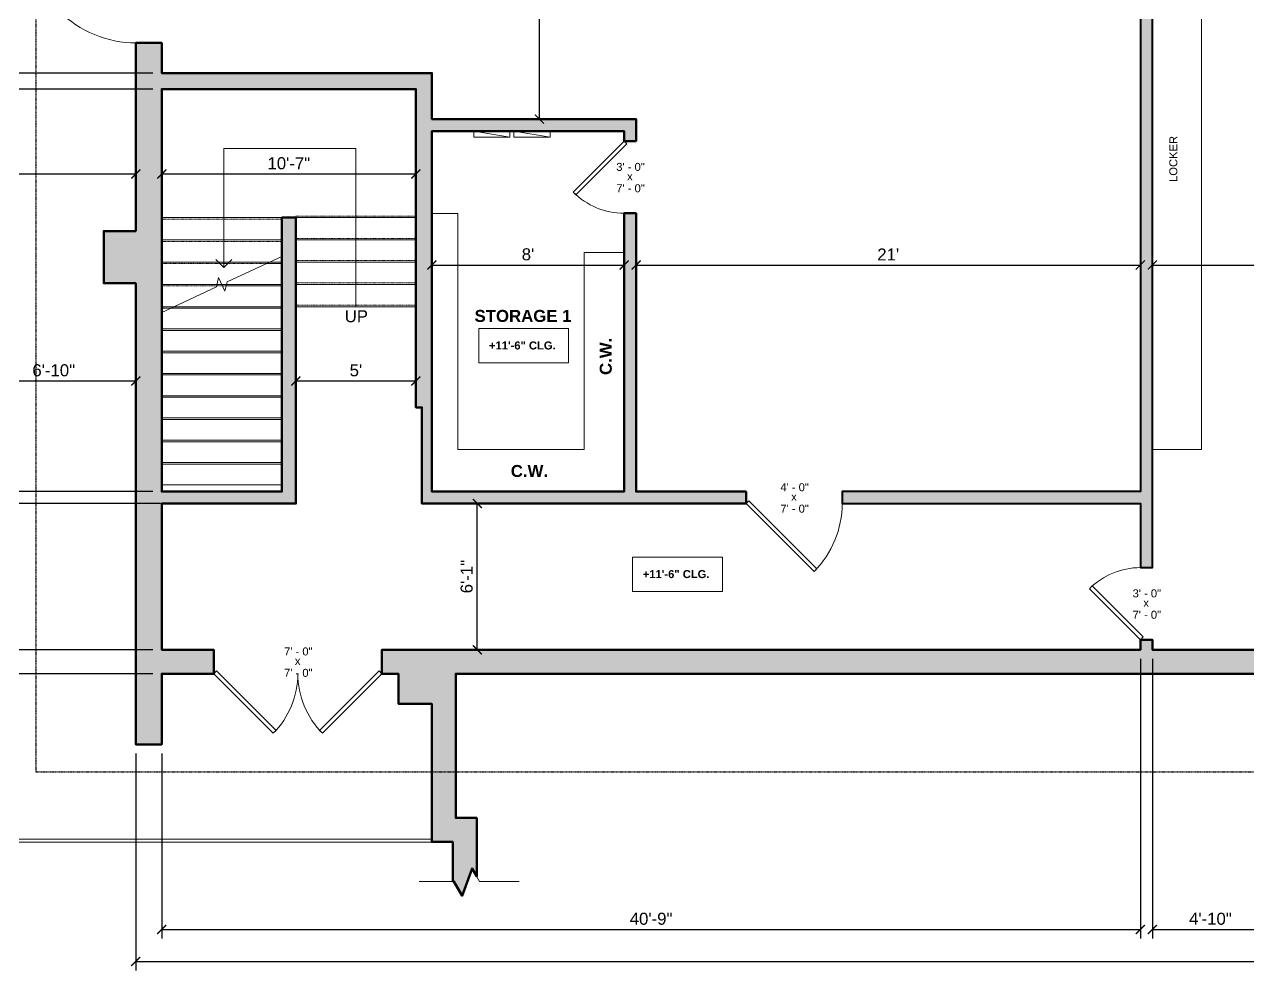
# Model space of a CAD drawing. Header units: inches. Extents: x -2078 to 106214, y -964 to 6385.
# Drawn here: x 43663 to 44274, y 3404 to 3877 of the extents above; entities that cross this region are included whole.
import ezdxf

# ---------------------------------------------------------------- set-up
doc = ezdxf.new("R2010")
doc.units = ezdxf.units.IN
doc.header["$MEASUREMENT"] = 0
doc.linetypes.add('HIDDEN2', pattern=[0.1875, 0.125, -0.0625])
doc.linetypes.add('Overhead 1_16_', pattern=[0.101562, 0.0625, -0.039062])
for name, color, linetype, lineweight in [('A-ANNO', 2, 'Continuous', 5), ('A-ANNO-DIMS', 1, 'Continuous', 9), ('A-DETAIL-1', 4, 'Continuous', 40), ('A-DETAIL-3', 40, 'Continuous', 15), ('A-DETL-THIN', 151, 'Continuous', 9), ('A-DOOR', 1, 'Continuous', 18), ('A-EQPT', 150, 'Continuous', 9), ('A-FLOR', 6, 'Continuous', 18), ('A-HIDDEN', 2, 'HIDDEN2', 18), ('A-RAILING', 4, 'Continuous', 9), ('A-STRS', 4, 'Continuous', 9), ('A-STRS-MBND', 31, 'Overhead 1_16_', 9), ('A-WALL', 3, 'Continuous', 40), ('S-STRS-MBND', 31, 'Continuous', 9)]:
    doc.layers.add(name, color=color, linetype=linetype, lineweight=lineweight)
doc.layers.add('A-HATCH', color=9, linetype='Continuous')
doc.styles.add('Arial', font='arial.ttf')
doc.styles.add('Arial_1', font='arial.ttf', dxfattribs={"height": 0.0625})
doc.styles.add('Arial_3', font='arial.ttf', dxfattribs={"height": 0.125})
doc.styles.add('Arial_B', font='arialbd.ttf', dxfattribs={"height": 4.5})
doc.styles.add('Arial_B_1', font='arialbd.ttf', dxfattribs={"height": 3})
doc.styles.add('JC', font='arial.ttf', dxfattribs={"height": 0.125})
doc.dimstyles.new('JC-DIMS', dxfattribs={"dimtxt": 0.125, "dimasz": 0.09375, "dimexe": 0.09375, "dimexo": 0.09375, "dimgap": 0.046875, "dimtad": 1, "dimdec": 1, "dimzin": 0, "dimdsep": 46, "dimlunit": 4, "dimtxsty": 'JC', "dimblk": 'ARCHTICK', "dimcen": 0.09, "dimclrd": 1, "dimclre": 1, "dimclrt": 256, "dimadec": 0, "dimazin": 0, "dimtfac": 1, "dimtdec": 1, "dimtofl": 0, "dimtmove": 1, "dimatfit": 3, "dimfxl": 1, "dimtolj": 1, "dimtzin": 0, "dimarcsym": 0})

# ---------------------------------------------------------------- blocks, each defined once
blk = doc.blocks.new('JC_DOOR_SINGLE PANEL - SINGLE DOOR-1475422-1-1st Floor - Athletic Pavilion')
at = {"layer": 'A-DOOR', "lineweight": 30}
for p, q in [((-11.18, 44.68), (-12.6, 43.27)), ((-12.6, 43.27), (25.59, 5.09)), ((27, 6.5), (-11.18, 44.68)), ((25.59, 5.09), (27, 6.5))]:
    blk.add_line(p, q, dxfattribs=at)
at = {"layer": 'A-DOOR', "lineweight": 9}
blk.add_arc((27, 6.5), 54, 135, 180, dxfattribs=at)
blk = doc.blocks.new('JC_DOOR_SINGLE PANEL - SINGLE DOOR-1469631-1-1st Floor - Athletic Pavilion')
at = {"layer": 'A-DOOR', "lineweight": 30}
for p, q in [((-7.46, 28.46), (-8.87, 27.04)), ((-8.87, 27.04), (16.59, 1.59)), ((18, 3), (-7.46, 28.46)), ((16.59, 1.59), (18, 3))]:
    blk.add_line(p, q, dxfattribs=at)
at = {"layer": 'A-DOOR', "lineweight": 9}
blk.add_arc((18, 3), 36, 135, 180, dxfattribs=at)
blk = doc.blocks.new('JC_DOOR_SINGLE PANEL - SINGLE DOOR-1476289-1-1st Floor - Athletic Pavilion')
at = {"layer": 'A-DOOR', "lineweight": 30}
for p, q in [((-9.94, 36.94), (-11.36, 35.53)), ((24, 3), (-9.94, 36.94)), ((-11.36, 35.53), (22.59, 1.59)), ((22.59, 1.59), (24, 3))]:
    blk.add_line(p, q, dxfattribs=at)
at = {"layer": 'A-DOOR', "lineweight": 9}
blk.add_arc((24, 3), 48, 135, 180, dxfattribs=at)
blk = doc.blocks.new('JC_DOOR_SINGLE PANEL - SINGLE DOOR-1470780-1-1st Floor - Athletic Pavilion')
at = {"layer": 'A-DOOR', "lineweight": 30}
for p, q in [((-8.87, -27.04), (16.59, -1.59)), ((18, -3), (-7.46, -28.46)), ((16.59, -1.59), (18, -3)), ((-7.46, -28.46), (-8.87, -27.04))]:
    blk.add_line(p, q, dxfattribs=at)
at = {"layer": 'A-DOOR', "lineweight": 9}
blk.add_arc((18, -3), 36, 180, 225, dxfattribs=at)
blk = doc.blocks.new('JC_DOUBLE DOOR - DOUBLE DOOR-1476522-1-1st Floor - Athletic Pavilion')
at = {"layer": 'A-DOOR', "lineweight": 30}
for p, q in [((-42, 6), (-12.3, 35.7)), ((-10.89, 34.28), (-40.59, 4.59)), ((-12.3, 35.7), (-10.89, 34.28)), ((12.3, 35.7), (10.89, 34.28)), ((10.89, 34.28), (40.59, 4.59)), ((42, 6), (12.3, 35.7)), ((-40.59, 4.59), (-42, 6)), ((40.59, 4.59), (42, 6))]:
    blk.add_line(p, q, dxfattribs=at)
at = {"layer": 'A-DOOR', "lineweight": 9}
for centre, start, end in [((-42, 6), 360, 45), ((42, 6), 135, 180)]:
    blk.add_arc(centre, 42, start, end, dxfattribs=at)
blk = doc.blocks.new('Electrical Panel - Power Panel-1268871-1-1st Floor - Athletic Pavilion')
at = {"layer": 'A-EQPT'}
for p, q in [((-15.96, 6), (2.04, 3)), ((-15.96, 6), (2.04, 6)), ((-15.96, 3), (-15.96, 6)), ((-15.96, 3), (2.04, 3)), ((2.04, 3), (2.04, 6))]:
    blk.add_line(p, q, dxfattribs=at)
blk = doc.blocks.new('_ArchTick')
at = {"color": 0, "linetype": 'ByBlock', "const_width": 0.15}
blk.add_lwpolyline([(-0.5, -0.5), (0.5, 0.5)], dxfattribs=at)
blk = doc.blocks.new('*D2182')
at = {"layer": 'A-ANNO-DIMS', "color": 1, "lineweight": -2, "transparency": 16777216}
for p, q in [((43866.38, 3757.82), (43866.38, 3752.17)), ((43866.38, 3756.67), (43962.38, 3756.67)), ((43962.38, 3757.82), (43962.38, 3752.17))]:
    blk.add_line(p, q, dxfattribs=at)
at = {"layer": 'Defpoints', "color": 0, "transparency": 16777216}
for p in [(43866.38, 3762.32), (43962.38, 3762.32), (43962.38, 3756.67)]:
    blk.add_point(p, dxfattribs=at)
at = {"layer": 'A-ANNO-DIMS', "color": 1, "lineweight": -2, "transparency": 16777216, "xscale": 4.5, "yscale": 4.5, "zscale": 4.5, "rotation": 180}
blk.add_blockref('_ArchTick', (43866.38, 3756.67), dxfattribs=at)
at = {"layer": 'A-ANNO-DIMS', "color": 1, "lineweight": -2, "transparency": 16777216, "xscale": 4.5, "yscale": 4.5, "zscale": 4.5}
blk.add_blockref('_ArchTick', (43962.38, 3756.67), dxfattribs=at)
at = {"layer": 'A-ANNO-DIMS', "color": 2, "transparency": 16777216, "insert": (43914.38, 3761.98), "char_height": 6, "width": 0.4008, "attachment_point": 5, "style": 'JC'}
blk.add_mtext("\\A1;8'", dxfattribs=at)
blk = doc.blocks.new('*D2184')
at = {"layer": 'A-ANNO-DIMS', "color": 1, "lineweight": -2, "transparency": 16777216}
for p, q in [((43731.38, 3803.3), (43731.38, 3797.65)), ((43731.38, 3802.15), (43858.38, 3802.15)), ((43858.38, 3803.3), (43858.38, 3797.65))]:
    blk.add_line(p, q, dxfattribs=at)
at = {"layer": 'Defpoints', "color": 0, "transparency": 16777216}
for p in [(43731.38, 3807.8), (43858.38, 3807.8), (43858.38, 3802.15)]:
    blk.add_point(p, dxfattribs=at)
at = {"layer": 'A-ANNO-DIMS', "color": 1, "lineweight": -2, "transparency": 16777216, "xscale": 4.5, "yscale": 4.5, "zscale": 4.5, "rotation": 180}
blk.add_blockref('_ArchTick', (43731.38, 3802.15), dxfattribs=at)
at = {"layer": 'A-ANNO-DIMS', "color": 1, "lineweight": -2, "transparency": 16777216, "xscale": 4.5, "yscale": 4.5, "zscale": 4.5}
blk.add_blockref('_ArchTick', (43858.38, 3802.15), dxfattribs=at)
at = {"layer": 'A-ANNO-DIMS', "color": 2, "transparency": 16777216, "insert": (43794.88, 3807.46), "char_height": 6, "width": 0.4874, "attachment_point": 5, "style": 'JC'}
blk.add_mtext('\\A1;10\'-7"', dxfattribs=at)
blk = doc.blocks.new('*D2186')
at = {"layer": 'A-ANNO-DIMS', "color": 1, "lineweight": -2, "transparency": 16777216}
for p, q in [((43968.38, 3757.82), (43968.38, 3752.17)), ((43968.38, 3756.67), (44220.38, 3756.67)), ((44220.38, 3757.82), (44220.38, 3752.17))]:
    blk.add_line(p, q, dxfattribs=at)
at = {"layer": 'Defpoints', "color": 0, "transparency": 16777216}
for p in [(43968.38, 3762.32), (44220.38, 3762.32), (44220.38, 3756.67)]:
    blk.add_point(p, dxfattribs=at)
at = {"layer": 'A-ANNO-DIMS', "color": 1, "lineweight": -2, "transparency": 16777216, "xscale": 4.5, "yscale": 4.5, "zscale": 4.5, "rotation": 180}
blk.add_blockref('_ArchTick', (43968.38, 3756.67), dxfattribs=at)
at = {"layer": 'A-ANNO-DIMS', "color": 1, "lineweight": -2, "transparency": 16777216, "xscale": 4.5, "yscale": 4.5, "zscale": 4.5}
blk.add_blockref('_ArchTick', (44220.38, 3756.67), dxfattribs=at)
at = {"layer": 'A-ANNO-DIMS', "color": 2, "transparency": 16777216, "insert": (44094.38, 3761.93), "char_height": 6, "width": 0.4874, "attachment_point": 5, "style": 'JC'}
blk.add_mtext("\\A1;21'", dxfattribs=at)
blk = doc.blocks.new('*D2188')
at = {"layer": 'A-ANNO-DIMS', "color": 1, "lineweight": -2, "transparency": 16777216}
for p, q in [((43918.93, 3950.53), (43924.59, 3950.53)), ((43920.09, 3829.53), (43920.09, 3950.53)), ((43918.93, 3829.53), (43924.59, 3829.53))]:
    blk.add_line(p, q, dxfattribs=at)
at = {"layer": 'Defpoints', "color": 0, "transparency": 16777216}
for p in [(43914.43, 3950.53), (43920.09, 3950.53), (43914.43, 3829.53)]:
    blk.add_point(p, dxfattribs=at)
at = {"layer": 'A-ANNO-DIMS', "color": 1, "lineweight": -2, "transparency": 16777216, "xscale": 4.5, "yscale": 4.5, "zscale": 4.5}
for p, rotation in [((43920.09, 3950.53), 90), ((43920.09, 3829.53), 270)]:
    blk.add_blockref('_ArchTick', p, dxfattribs=dict(at, rotation=rotation))
at = {"layer": 'A-ANNO-DIMS', "color": 2, "transparency": 16777216, "insert": (43914.77, 3890.03), "char_height": 6, "width": 0.4874, "attachment_point": 5, "rotation": 90, "style": 'JC'}
blk.add_mtext('\\A1;10\'-1"', dxfattribs=at)
blk = doc.blocks.new('*D2190')
at = {"layer": 'A-ANNO-DIMS', "color": 1, "lineweight": -2, "transparency": 16777216}
for p, q in [((43887.9, 3637.53), (43893.56, 3637.53)), ((43889.06, 3564.53), (43889.06, 3637.53)), ((43887.9, 3564.53), (43893.56, 3564.53))]:
    blk.add_line(p, q, dxfattribs=at)
at = {"layer": 'Defpoints', "color": 0, "transparency": 16777216}
for p in [(43883.4, 3637.53), (43889.06, 3637.53), (43883.4, 3564.53)]:
    blk.add_point(p, dxfattribs=at)
at = {"layer": 'A-ANNO-DIMS', "color": 1, "lineweight": -2, "transparency": 16777216, "xscale": 4.5, "yscale": 4.5, "zscale": 4.5}
for p, rotation in [((43889.06, 3637.53), 90), ((43889.06, 3564.53), 270)]:
    blk.add_blockref('_ArchTick', p, dxfattribs=dict(at, rotation=rotation))
at = {"layer": 'A-ANNO-DIMS', "color": 2, "transparency": 16777216, "insert": (43883.74, 3601.03), "char_height": 6, "width": 0.4008, "attachment_point": 5, "rotation": 90, "style": 'JC'}
blk.add_mtext('\\A1;6\'-1"', dxfattribs=at)
blk = doc.blocks.new('*D2192')
at = {"layer": 'A-ANNO-DIMS', "color": 1, "lineweight": -2, "transparency": 16777216}
for p, q in [((43798.38, 3699.9), (43798.38, 3694.24)), ((43798.38, 3698.74), (43858.38, 3698.74)), ((43858.38, 3699.9), (43858.38, 3694.24))]:
    blk.add_line(p, q, dxfattribs=at)
at = {"layer": 'Defpoints', "color": 0, "transparency": 16777216}
for p in [(43798.38, 3704.4), (43858.38, 3704.4), (43858.38, 3698.74)]:
    blk.add_point(p, dxfattribs=at)
at = {"layer": 'A-ANNO-DIMS', "color": 1, "lineweight": -2, "transparency": 16777216, "xscale": 4.5, "yscale": 4.5, "zscale": 4.5, "rotation": 180}
blk.add_blockref('_ArchTick', (43798.38, 3698.74), dxfattribs=at)
at = {"layer": 'A-ANNO-DIMS', "color": 1, "lineweight": -2, "transparency": 16777216, "xscale": 4.5, "yscale": 4.5, "zscale": 4.5}
blk.add_blockref('_ArchTick', (43858.38, 3698.74), dxfattribs=at)
at = {"layer": 'A-ANNO-DIMS', "color": 2, "transparency": 16777216, "insert": (43828.38, 3704.05), "char_height": 6, "width": 0.4008, "attachment_point": 5, "style": 'JC'}
blk.add_mtext("\\A1;5'", dxfattribs=at)
blk = doc.blocks.new('*D2198')
at = {"layer": 'A-ANNO-DIMS', "color": 1, "lineweight": -2, "transparency": 16777216}
for p, q in [((44226.38, 3757.82), (44226.38, 3752.17)), ((44226.38, 3756.67), (44597.38, 3756.67)), ((44597.38, 3757.82), (44597.38, 3752.17))]:
    blk.add_line(p, q, dxfattribs=at)
at = {"layer": 'Defpoints', "color": 0, "transparency": 16777216}
for p in [(44226.38, 3762.32), (44597.38, 3762.32), (44597.38, 3756.67)]:
    blk.add_point(p, dxfattribs=at)
at = {"layer": 'A-ANNO-DIMS', "color": 1, "lineweight": -2, "transparency": 16777216, "xscale": 4.5, "yscale": 4.5, "zscale": 4.5, "rotation": 180}
blk.add_blockref('_ArchTick', (44226.38, 3756.67), dxfattribs=at)
at = {"layer": 'A-ANNO-DIMS', "color": 1, "lineweight": -2, "transparency": 16777216, "xscale": 4.5, "yscale": 4.5, "zscale": 4.5}
blk.add_blockref('_ArchTick', (44597.38, 3756.67), dxfattribs=at)
at = {"layer": 'A-ANNO-DIMS', "color": 2, "transparency": 16777216, "insert": (44411.88, 3761.98), "char_height": 6, "width": 0.5739, "attachment_point": 5, "style": 'JC'}
blk.add_mtext('\\A1;30\'-11"', dxfattribs=at)
blk = doc.blocks.new('JC- existing door Tag_quad - JC- existing door Tag_quad-839775-1-1st Floor - Athletic Pavilion')
at = {"layer": 'A-ANNO', "insert": (-0.0234, 0.0378), "char_height": 0.0625, "width": 0.0505, "attachment_point": 1, "style": 'Arial_3', "bg_fill": 3, "box_fill_scale": 1.25, "bg_fill_color": 256, "bg_fill_true_color": 13158600, "bg_fill_transparency": 0}
blk.add_mtext('x', dxfattribs=at)
blk = doc.blocks.new('Top Rail Type - Top Rail_Internal_-1533779-1-1st Floor - Athletic Pavilion')
at = {"layer": 'A-RAILING'}
for p, q in [((-229.84, -713.77), (-533.84, -713.77)), ((-533.84, -714.42), (-533.84, -714.61)), ((-533.84, -715.27), (-229.84, -715.27))]:
    blk.add_line(p, q, dxfattribs=at)
blk = doc.blocks.new('Top Rail Type - Top Rail_Internal_-V13-1-1st Floor - Athletic Pavilion')
at = {"layer": 'A-RAILING'}
for p, q in [((-533.84, -713.77), (-533.84, -715.27)), ((-533.84, -713.77), (-229.84, -713.77)), ((-533.84, -715.27), (-229.84, -715.27)), ((-229.84, -715.19), (-229.84, -715.27))]:
    blk.add_line(p, q, dxfattribs=at)
blk = doc.blocks.new('*D2248')
at = {"layer": 'A-ANNO-DIMS', "color": 1, "lineweight": -2, "transparency": 16777216}
for p, q in [((43636.38, 3699.9), (43636.38, 3694.24)), ((43636.38, 3698.74), (43718.38, 3698.74)), ((43718.38, 3699.9), (43718.38, 3694.24))]:
    blk.add_line(p, q, dxfattribs=at)
at = {"layer": 'Defpoints', "color": 0, "transparency": 16777216}
for p in [(43636.38, 3704.4), (43718.38, 3704.4), (43718.38, 3698.74)]:
    blk.add_point(p, dxfattribs=at)
at = {"layer": 'A-ANNO-DIMS', "color": 1, "lineweight": -2, "transparency": 16777216, "xscale": 4.5, "yscale": 4.5, "zscale": 4.5, "rotation": 180}
blk.add_blockref('_ArchTick', (43636.38, 3698.74), dxfattribs=at)
at = {"layer": 'A-ANNO-DIMS', "color": 1, "lineweight": -2, "transparency": 16777216, "xscale": 4.5, "yscale": 4.5, "zscale": 4.5}
blk.add_blockref('_ArchTick', (43718.38, 3698.74), dxfattribs=at)
at = {"layer": 'A-ANNO-DIMS', "color": 2, "transparency": 16777216, "insert": (43677.38, 3704.06), "char_height": 6, "width": 0.4874, "attachment_point": 5, "style": 'JC'}
blk.add_mtext('\\A1;6\'-10"', dxfattribs=at)
blk = doc.blocks.new('*D2252')
at = {"layer": 'A-ANNO-DIMS', "color": 1, "lineweight": -2, "transparency": 16777216}
for p, q in [((43535.38, 3803.3), (43535.38, 3797.65)), ((43535.38, 3802.15), (43718.38, 3802.15)), ((43718.38, 3803.3), (43718.38, 3797.65))]:
    blk.add_line(p, q, dxfattribs=at)
at = {"layer": 'Defpoints', "color": 0, "transparency": 16777216}
for p in [(43535.38, 3807.8), (43718.38, 3807.8), (43718.38, 3802.15)]:
    blk.add_point(p, dxfattribs=at)
at = {"layer": 'A-ANNO-DIMS', "color": 1, "lineweight": -2, "transparency": 16777216, "xscale": 4.5, "yscale": 4.5, "zscale": 4.5, "rotation": 180}
blk.add_blockref('_ArchTick', (43535.38, 3802.15), dxfattribs=at)
at = {"layer": 'A-ANNO-DIMS', "color": 1, "lineweight": -2, "transparency": 16777216, "xscale": 4.5, "yscale": 4.5, "zscale": 4.5}
blk.add_blockref('_ArchTick', (43718.38, 3802.15), dxfattribs=at)
at = {"layer": 'A-ANNO-DIMS', "color": 2, "transparency": 16777216, "insert": (43626.88, 3807.46), "char_height": 6, "width": 0.4874, "attachment_point": 5, "style": 'JC'}
blk.add_mtext('\\A1;15\'-3"', dxfattribs=at)
blk = doc.blocks.new('*D2268')
at = {"layer": 'A-ANNO-DIMS', "color": 1, "lineweight": -2, "transparency": 16777216}
for p, q in [((44220.38, 3560.03), (44220.38, 3420.31)), ((43731.38, 3512.71), (43731.38, 3420.31)), ((43731.38, 3424.81), (44220.38, 3424.81))]:
    blk.add_line(p, q, dxfattribs=at)
at = {"layer": 'Defpoints', "color": 0, "transparency": 16777216}
for p in [(44220.38, 3564.53), (43731.38, 3517.21), (44220.38, 3424.81)]:
    blk.add_point(p, dxfattribs=at)
at = {"layer": 'A-ANNO-DIMS', "color": 1, "lineweight": -2, "transparency": 16777216, "xscale": 4.5, "yscale": 4.5, "zscale": 4.5, "rotation": 180}
blk.add_blockref('_ArchTick', (43731.38, 3424.81), dxfattribs=at)
at = {"layer": 'A-ANNO-DIMS', "color": 1, "lineweight": -2, "transparency": 16777216, "xscale": 4.5, "yscale": 4.5, "zscale": 4.5}
blk.add_blockref('_ArchTick', (44220.38, 3424.81), dxfattribs=at)
at = {"layer": 'A-ANNO-DIMS', "color": 2, "transparency": 16777216, "insert": (43975.88, 3430.12), "char_height": 6, "width": 0.4874, "attachment_point": 5, "style": 'JC'}
blk.add_mtext('\\A1;40\'-9"', dxfattribs=at)
blk = doc.blocks.new('*D2270')
at = {"layer": 'A-ANNO-DIMS', "color": 1, "lineweight": -2, "transparency": 16777216}
for p, q in [((44226.38, 3560.03), (44226.38, 3420.31)), ((44284.38, 3560.11), (44284.38, 3420.31)), ((44226.38, 3424.81), (44284.38, 3424.81))]:
    blk.add_line(p, q, dxfattribs=at)
at = {"layer": 'Defpoints', "color": 0, "transparency": 16777216}
for p in [(44226.38, 3564.53), (44284.38, 3564.61), (44284.38, 3424.81)]:
    blk.add_point(p, dxfattribs=at)
at = {"layer": 'A-ANNO-DIMS', "color": 1, "lineweight": -2, "transparency": 16777216, "xscale": 4.5, "yscale": 4.5, "zscale": 4.5, "rotation": 180}
blk.add_blockref('_ArchTick', (44226.38, 3424.81), dxfattribs=at)
at = {"layer": 'A-ANNO-DIMS', "color": 1, "lineweight": -2, "transparency": 16777216, "xscale": 4.5, "yscale": 4.5, "zscale": 4.5}
blk.add_blockref('_ArchTick', (44284.38, 3424.81), dxfattribs=at)
at = {"layer": 'A-ANNO-DIMS', "color": 2, "transparency": 16777216, "insert": (44255.38, 3430.12), "char_height": 6, "width": 0.4874, "attachment_point": 5, "style": 'JC'}
blk.add_mtext('\\A1;4\'-10"', dxfattribs=at)
blk = doc.blocks.new('*D2282')
at = {"layer": 'A-ANNO-DIMS', "color": 1, "lineweight": -2, "transparency": 16777216}
for p, q in [((45301.38, 3548.03), (45301.38, 3404.31)), ((43718.38, 3512.71), (43718.38, 3404.31)), ((43718.38, 3408.81), (45301.38, 3408.81))]:
    blk.add_line(p, q, dxfattribs=at)
at = {"layer": 'Defpoints', "color": 0, "transparency": 16777216}
for p in [(45301.38, 3552.53), (43718.38, 3517.21), (45301.38, 3408.81)]:
    blk.add_point(p, dxfattribs=at)
at = {"layer": 'A-ANNO-DIMS', "color": 1, "lineweight": -2, "transparency": 16777216, "xscale": 4.5, "yscale": 4.5, "zscale": 4.5, "rotation": 180}
blk.add_blockref('_ArchTick', (43718.38, 3408.81), dxfattribs=at)
at = {"layer": 'A-ANNO-DIMS', "color": 1, "lineweight": -2, "transparency": 16777216, "xscale": 4.5, "yscale": 4.5, "zscale": 4.5}
blk.add_blockref('_ArchTick', (45301.38, 3408.81), dxfattribs=at)
at = {"layer": 'A-ANNO-DIMS', "color": 2, "transparency": 16777216, "insert": (44509.88, 3414.13), "char_height": 6, "width": 0.6604, "attachment_point": 5, "style": 'JC'}
blk.add_mtext('\\A1;131\'-11"', dxfattribs=at)
blk = doc.blocks.new('*D2296')
at = {"layer": 'A-ANNO-DIMS', "color": 1, "lineweight": -2, "transparency": 16777216}
for p, q in [((43730.69, 3637.53), (43452.62, 3637.53)), ((43457.12, 3637.53), (43457.12, 3564.53)), ((43726.88, 3564.53), (43452.62, 3564.53))]:
    blk.add_line(p, q, dxfattribs=at)
at = {"layer": 'Defpoints', "color": 0, "transparency": 16777216}
for p in [(43735.19, 3637.53), (43457.12, 3564.53), (43731.38, 3564.53)]:
    blk.add_point(p, dxfattribs=at)
at = {"layer": 'A-ANNO-DIMS', "color": 1, "lineweight": -2, "transparency": 16777216, "xscale": 4.5, "yscale": 4.5, "zscale": 4.5}
for p, rotation in [((43457.12, 3637.53), 90), ((43457.12, 3564.53), 270)]:
    blk.add_blockref('_ArchTick', p, dxfattribs=dict(at, rotation=rotation))
at = {"layer": 'A-ANNO-DIMS', "color": 2, "transparency": 16777216, "insert": (43451.81, 3601.03), "char_height": 6, "width": 0.4008, "attachment_point": 5, "rotation": 90, "style": 'JC'}
blk.add_mtext('\\A1;6\'-1"', dxfattribs=at)
blk = doc.blocks.new('*D2298')
at = {"layer": 'A-ANNO-DIMS', "color": 1, "lineweight": -2, "transparency": 16777216}
for p, q in [((43726.88, 3844.53), (43452.62, 3844.53)), ((43457.12, 3844.53), (43457.12, 3643.53)), ((43726.88, 3643.53), (43452.62, 3643.53))]:
    blk.add_line(p, q, dxfattribs=at)
at = {"layer": 'Defpoints', "color": 0, "transparency": 16777216}
for p in [(43731.38, 3844.53), (43457.12, 3643.53), (43731.38, 3643.53)]:
    blk.add_point(p, dxfattribs=at)
at = {"layer": 'A-ANNO-DIMS', "color": 1, "lineweight": -2, "transparency": 16777216, "xscale": 4.5, "yscale": 4.5, "zscale": 4.5}
for p, rotation in [((43457.12, 3844.53), 90), ((43457.12, 3643.53), 270)]:
    blk.add_blockref('_ArchTick', p, dxfattribs=dict(at, rotation=rotation))
at = {"layer": 'A-ANNO-DIMS', "color": 2, "transparency": 16777216, "insert": (43451.81, 3744.03), "char_height": 6, "width": 0.4874, "attachment_point": 5, "rotation": 90, "style": 'JC'}
blk.add_mtext('\\A1;16\'-9"', dxfattribs=at)
blk = doc.blocks.new('*D2304')
at = {"layer": 'A-ANNO-DIMS', "color": 1, "lineweight": -2, "transparency": 16777216}
for p, q in [((43758.88, 4034.53), (43452.62, 4034.53)), ((43457.12, 3852.53), (43457.12, 4034.53)), ((43726.88, 3852.53), (43452.62, 3852.53))]:
    blk.add_line(p, q, dxfattribs=at)
at = {"layer": 'Defpoints', "color": 0, "transparency": 16777216}
for p in [(43457.12, 4034.53), (43763.38, 4034.53), (43731.38, 3852.53)]:
    blk.add_point(p, dxfattribs=at)
at = {"layer": 'A-ANNO-DIMS', "color": 1, "lineweight": -2, "transparency": 16777216, "xscale": 4.5, "yscale": 4.5, "zscale": 4.5}
for p, rotation in [((43457.12, 4034.53), 90), ((43457.12, 3852.53), 270)]:
    blk.add_blockref('_ArchTick', p, dxfattribs=dict(at, rotation=rotation))
at = {"layer": 'A-ANNO-DIMS', "color": 2, "transparency": 16777216, "insert": (43451.81, 3943.53), "char_height": 6, "width": 0.4874, "attachment_point": 5, "rotation": 90, "style": 'JC'}
blk.add_mtext('\\A1;15\'-2"', dxfattribs=at)
blk = doc.blocks.new('*D2306')
at = {"layer": 'A-ANNO-DIMS', "color": 1, "lineweight": -2, "transparency": 16777216}
for p, q in [((43713.88, 4766.53), (43436.62, 4766.53)), ((43441.12, 4766.53), (43441.12, 3552.53)), ((43726.88, 3552.53), (43436.62, 3552.53))]:
    blk.add_line(p, q, dxfattribs=at)
at = {"layer": 'Defpoints', "color": 0, "transparency": 16777216}
for p in [(43718.38, 4766.53), (43441.12, 3552.53), (43731.38, 3552.53)]:
    blk.add_point(p, dxfattribs=at)
at = {"layer": 'A-ANNO-DIMS', "color": 1, "lineweight": -2, "transparency": 16777216, "xscale": 4.5, "yscale": 4.5, "zscale": 4.5}
for p, rotation in [((43441.12, 4766.53), 90), ((43441.12, 3552.53), 270)]:
    blk.add_blockref('_ArchTick', p, dxfattribs=dict(at, rotation=rotation))
at = {"layer": 'A-ANNO-DIMS', "color": 2, "transparency": 16777216, "insert": (43435.81, 4159.53), "char_height": 6, "width": 0.5739, "attachment_point": 5, "rotation": 90, "style": 'JC'}
blk.add_mtext('\\A1;101\'-2"', dxfattribs=at)

msp = doc.modelspace()

# ---------------------------------------------------------------- hatches: boundary and pattern name
at = {"layer": 'A-HATCH'}
h = msp.add_hatch(color=256, dxfattribs=at)
h.dxf.hatch_style = 1
h.paths.add_polyline_path([(44226.379, 4061.506), (44231.379, 4061.506), (44231.379, 4067.506), (44226.379, 4067.506), (44226.379, 4272.62), (44220.379, 4272.62), (44220.379, 4260.533), (44216.379, 4260.533), (44216.379, 4255.533), (44220.379, 4255.533), (44220.379, 4087.506), (44170.379, 4087.506), (44170.379, 4082.506), (44220.379, 4082.506), (44220.379, 3968.533), (44202.379, 3968.533), (44202.379, 3950.533), (44220.379, 3950.533), (44220.379, 3643.533), (44071.379, 3643.533), (44071.379, 3637.533), (44220.379, 3637.533), (44220.379, 3605.533), (44226.379, 3605.533)])

# ---------------------------------------------------------------- linework, layer by layer
at = {"layer": 'A-ANNO'}
for p, q in [((43762.379, 3814.86), (43762.379, 3780.336)), ((43828.379, 3814.86), (43762.379, 3814.86)), ((43828.379, 3780.336), (43828.379, 3814.86)), ((43762.379, 3780.336), (43762.379, 3769.217)), ((43828.379, 3769.217), (43828.379, 3780.336)), ((43762.379, 3769.217), (43762.379, 3758.098)), ((43828.379, 3758.098), (43828.379, 3769.217)), ((43762.379, 3755.445), (43758.379, 3759.445)), ((43762.379, 3755.445), (43766.379, 3759.445)), ((43762.379, 3758.098), (43762.379, 3755.445)), ((43828.379, 3746.979), (43828.379, 3758.098)), ((43828.379, 3735.86), (43828.379, 3746.979))]:
    msp.add_line(p, q, dxfattribs=at)
at = {"layer": 'A-ANNO', "flags": 128}
for points in [[(43889.758, 3724.934), (43934.669, 3724.934), (43934.669, 3707.866), (43889.758, 3707.866)], [(43966.614, 3610.749), (44011.525, 3610.749), (44011.525, 3593.681), (43966.614, 3593.681)]]:
    msp.add_lwpolyline(points, close=True, dxfattribs=at)
at = {"layer": 'A-DETAIL-1', "lineweight": 9}
msp.add_lwpolyline([(43860.009, 3448.812), (43877.386, 3448.812), (43881.506, 3441.676), (43886.462, 3455.292), (43890.204, 3448.812), (43910.009, 3448.812)], dxfattribs=at)
at = {"layer": 'A-DETAIL-3', "lineweight": 9}
for p, q in [((44250.912, 3978.453), (44250.912, 3664.467)), ((43879.379, 3782.392), (43866.379, 3782.392)), ((43879.379, 3664.533), (43879.379, 3782.392)), ((43962.065, 3762.892), (43942.379, 3762.892)), ((43942.379, 3762.892), (43942.379, 3664.533)), ((43942.379, 3664.533), (43879.379, 3664.533)), ((44226.396, 3664.467), (44250.912, 3664.467))]:
    msp.add_line(p, q, dxfattribs=at)
at = {"layer": 'A-DETL-THIN'}
for p, q in [((43718.379, 3773.608), (43702.379, 3773.608)), ((43702.379, 3773.608), (43702.379, 3747.584)), ((43702.379, 3747.584), (43718.379, 3747.584))]:
    msp.add_line(p, q, dxfattribs=at)
at = {"layer": 'A-FLOR'}
msp.add_line((43718.337, 3552.533), (43718.379, 3552.533), dxfattribs=at)
at = {"layer": 'A-STRS'}
for p, q in [((43791.379, 3780.336), (43731.379, 3780.336)), ((43798.379, 3780.336), (43858.379, 3780.336)), ((43791.379, 3769.217), (43731.379, 3769.217)), ((43798.379, 3769.217), (43858.379, 3769.217)), ((43785.224, 3758.098), (43731.379, 3758.098)), ((43791.379, 3757.348), (43783.616, 3757.348)), ((43791.379, 3758.098), (43785.224, 3758.098)), ((43798.379, 3758.098), (43858.379, 3758.098)), ((43758.968, 3746.979), (43731.379, 3746.979)), ((43763.79, 3746.979), (43761.379, 3746.979)), ((43791.379, 3746.229), (43763.607, 3746.229)), ((43791.379, 3746.979), (43763.79, 3746.979)), ((43798.379, 3746.979), (43858.379, 3746.979)), ((43731.379, 3735.86), (43731.379, 3732.989)), ((43737.534, 3735.86), (43731.379, 3735.86)), ((43791.379, 3735.11), (43735.926, 3735.11)), ((43791.379, 3735.86), (43737.534, 3735.86)), ((43798.379, 3735.86), (43858.379, 3735.86)), ((43791.379, 3724.74), (43731.379, 3724.74)), ((43791.379, 3723.99), (43731.379, 3723.99)), ((43791.379, 3713.621), (43731.379, 3713.621)), ((43791.379, 3712.871), (43731.379, 3712.871)), ((43791.379, 3702.502), (43731.379, 3702.502)), ((43791.379, 3701.752), (43731.379, 3701.752)), ((43791.379, 3691.383), (43731.379, 3691.383)), ((43791.379, 3690.633), (43731.379, 3690.633)), ((43791.379, 3680.264), (43731.379, 3680.264)), ((43791.379, 3679.514), (43731.379, 3679.514)), ((43791.379, 3669.145), (43731.379, 3669.145)), ((43791.379, 3668.395), (43731.379, 3668.395)), ((43791.379, 3658.026), (43731.379, 3658.026)), ((43791.379, 3657.276), (43731.379, 3657.276)), ((43791.379, 3646.907), (43731.379, 3646.907))]:
    msp.add_line(p, q, dxfattribs=at)
at = {"layer": 'A-STRS', "lineweight": 9}
for p, q in [((43791.379, 3780.336), (43731.379, 3780.336)), ((43798.379, 3780.336), (43858.379, 3780.336)), ((43791.379, 3769.217), (43731.379, 3769.217)), ((43798.379, 3769.217), (43858.379, 3769.217)), ((43791.379, 3758.098), (43731.379, 3758.098)), ((43798.379, 3758.098), (43858.379, 3758.098)), ((43791.379, 3746.979), (43731.379, 3746.979)), ((43798.379, 3746.979), (43858.379, 3746.979)), ((43791.379, 3735.86), (43731.379, 3735.86)), ((43791.379, 3735.86), (43731.379, 3735.86)), ((43798.379, 3735.86), (43858.379, 3735.86)), ((43791.379, 3724.74), (43731.379, 3724.74)), ((43791.379, 3713.621), (43731.379, 3713.621)), ((43791.379, 3702.502), (43731.379, 3702.502)), ((43791.379, 3691.383), (43731.379, 3691.383)), ((43791.379, 3680.264), (43731.379, 3680.264)), ((43791.379, 3669.145), (43731.379, 3669.145)), ((43791.379, 3658.026), (43731.379, 3658.026)), ((43791.379, 3646.907), (43731.379, 3646.907))]:
    msp.add_line(p, q, dxfattribs=at)
at = {"layer": 'A-STRS', "linetype": 'HIDDEN2'}
for p, q in [((43798.379, 3781.086), (43858.379, 3781.086)), ((43791.379, 3779.586), (43731.379, 3779.586)), ((43791.379, 3768.467), (43731.379, 3768.467)), ((43798.379, 3769.967), (43858.379, 3769.967)), ((43783.616, 3757.348), (43731.379, 3757.348)), ((43798.379, 3758.848), (43858.379, 3758.848)), ((43758.786, 3746.229), (43731.379, 3746.229)), ((43763.607, 3746.229), (43761.729, 3746.229)), ((43798.379, 3747.729), (43858.379, 3747.729)), ((43735.926, 3735.11), (43731.379, 3735.11)), ((43798.379, 3736.61), (43858.379, 3736.61))]:
    msp.add_line(p, q, dxfattribs=at)
at = {"layer": 'A-STRS-MBND'}
for p, q in [((43761.729, 3746.229), (43758.786, 3746.229)), ((43761.379, 3746.979), (43758.968, 3746.979)), ((43791.379, 3737.806), (43791.379, 3646.907)), ((43731.379, 3732.989), (43731.379, 3646.907))]:
    msp.add_line(p, q, dxfattribs=at)
at = {"layer": 'A-WALL'}
msp.add_lwpolyline([(44226.379, 4061.506), (44231.379, 4061.506), (44231.379, 4067.506), (44226.379, 4067.506), (44226.379, 4272.62), (44220.379, 4272.62), (44220.379, 4260.533), (44216.379, 4260.533), (44216.379, 4255.533), (44220.379, 4255.533), (44220.379, 4087.506), (44170.379, 4087.506), (44170.379, 4082.506), (44220.379, 4082.506), (44220.379, 3968.533), (44202.379, 3968.533), (44202.379, 3950.533), (44220.379, 3950.533), (44220.379, 3643.533), (44071.379, 3643.533), (44071.379, 3637.533), (44220.379, 3637.533), (44220.379, 3605.533), (44226.379, 3605.533)], close=True, dxfattribs=at)
at = {"layer": 'A-WALL', "lineweight": 60}
msp.add_lwpolyline([(44284.379, 3564.533), (44226.379, 3564.533), (44226.379, 3569.533), (44220.379, 3569.533), (44220.379, 3564.533), (43841.379, 3564.533), (43841.379, 3552.533), (43849.627, 3552.533), (43849.627, 3537.533), (43866.254, 3537.533), (43866.254, 3468.533), (43876.754, 3468.533), (43876.754, 3448.812), (43877.386, 3448.812), (43881.506, 3441.676), (43886.462, 3455.292), (43888.754, 3451.323), (43888.754, 3480.533), (43878.254, 3480.533), (43878.254, 3552.533), (45301.379, 3552.533)], dxfattribs=at)
at = {"layer": 'S-STRS-MBND'}
for p, q in [((43764.098, 3748.246), (43791.379, 3760.968)), ((43758.66, 3745.711), (43759.794, 3750.377)), ((43759.794, 3750.377), (43762.964, 3743.58)), ((43731.379, 3732.989), (43758.66, 3745.711)), ((43762.964, 3743.58), (43764.098, 3748.246))]:
    msp.add_line(p, q, dxfattribs=at)

# ---------------------------------------------------------------- block references
at = {"layer": 'A-DOOR', "rotation": 89.99999999999993}
msp.add_blockref('JC_DOOR_SINGLE PANEL - SINGLE DOOR-1475422-1-1st Floor - Athletic Pavilion', (43724.879, 3894.618), dxfattribs=at)
at = {"layer": 'A-EQPT', "rotation": 180}
for p in [(43889.418, 3826.533), (43909.418, 3826.533)]:
    msp.add_blockref('Electrical Panel - Power Panel-1268871-1-1st Floor - Athletic Pavilion', p, dxfattribs=at)
at = {"layer": 'A-RAILING'}
for name in ['Top Rail Type - Top Rail_Internal_-1533779-1-1st Floor - Athletic Pavilion', 'Top Rail Type - Top Rail_Internal_-V13-1-1st Floor - Athletic Pavilion']:
    msp.add_blockref(name, (44096.091, 4183.719), dxfattribs=at)

# ---------------------------------------------------------------- texts
at = {"layer": 'A-ANNO', "attachment_point": 1, "rotation": 90}
for s, insert, char_height, width, style in [('LOCKER', (44234.862, 3798.16), 4, 28.684, 'Arial_1'), ('C.W.', (43950.224, 3701.741), 6, 22.624, 'Arial_B')]:
    msp.add_mtext(s, dxfattribs=dict(at, insert=insert, char_height=char_height, width=width, style=style))
at = {"layer": 'A-ANNO', "char_height": 4, "width": 17.978, "attachment_point": 1, "style": 'Arial_1', "bg_fill": 3, "box_fill_scale": 1.25, "bg_fill_color": 256, "bg_fill_true_color": 13158600, "bg_fill_transparency": 0}
for s, insert in [('3\' - 0"', (43958.493, 3807.67)), ('7\' - 0"', (43958.493, 3796.988)), ('4\' - 0"', (44040.493, 3647.67)), ('7\' - 0"', (44040.493, 3636.988)), ('3\' - 0"', (44216.493, 3594.67)), ('7\' - 0"', (44216.493, 3583.988)), ('7\' - 0"', (43792.493, 3565.67)), ('7\' - 0"', (43792.493, 3554.988))]:
    msp.add_mtext(s, dxfattribs=dict(at, insert=insert))
at = {"layer": 'A-ANNO', "insert": (43822.786, 3734.09), "char_height": 6, "width": 13.90064, "attachment_point": 1, "line_spacing_factor": 0.941778, "style": 'Arial'}
msp.add_mtext('UP', dxfattribs=at)
at = {"layer": 'A-ANNO', "attachment_point": 1}
for s, insert, char_height, width, style in [('STORAGE 1', (43887.676, 3734.24), 6, 59.388, 'Arial_B'), ('+11\'-6" CLG.', (43894.878, 3718.481), 4, 41.814, 'Arial_B_1'), ('C.W.', (43905.776, 3656.791), 6, 22.624, 'Arial_B'), ('+11\'-6" CLG.', (43971.734, 3604.296), 4, 41.814, 'Arial_B_1')]:
    msp.add_mtext(s, dxfattribs=dict(at, insert=insert, char_height=char_height, width=width, style=style))

# ---------------------------------------------------------------- dimensions: what is measured, and where the dimension line sits
at = {"layer": 'A-ANNO-DIMS'}
for base, p1, p2, picture, middle in [((43441.121, 3552.533), (43718.379, 4766.533), (43731.379, 3552.533), '*D2306', (43435.807, 4159.533)), ((43457.121, 4034.533), (43731.379, 3852.533), (43763.379, 4034.533), '*D2304', (43451.807, 3943.533)), ((43920.086, 3950.533), (43914.429, 3829.533), (43914.429, 3950.533), '*D2188', (43914.772, 3890.033)), ((43457.121, 3643.533), (43731.379, 3844.533), (43731.379, 3643.533), '*D2298', (43451.807, 3744.033)), ((43457.121, 3564.533), (43735.191, 3637.533), (43731.379, 3564.533), '*D2296', (43451.807, 3601.033)), ((43889.056, 3637.533), (43883.399, 3564.533), (43883.399, 3637.533), '*D2190', (43883.742, 3601.033))]:
    dim = msp.add_linear_dim(base=base, p1=p1, p2=p2, angle=90, dimstyle='JC-DIMS', override={"dimclrt": 2}, dxfattribs=at)
    dim.commit()
    dim.dimension.update_dxf_attribs({"geometry": picture, "text_midpoint": middle})
for base, p1, p2, picture, middle in [((43718.379, 3802.147), (43535.379, 3807.804), (43718.379, 3807.804), '*D2252', (43626.879, 3807.462)), ((43858.379, 3802.147), (43731.379, 3807.804), (43858.379, 3807.804), '*D2184', (43794.879, 3807.46)), ((43962.379, 3756.665), (43866.379, 3762.322), (43962.379, 3762.322), '*D2182', (43914.379, 3761.979)), ((44220.379, 3756.665), (43968.379, 3762.322), (44220.379, 3762.322), '*D2186', (44094.379, 3761.928)), ((44597.382, 3756.665), (44226.379, 3762.322), (44597.382, 3762.322), '*D2198', (44411.88, 3761.981)), ((43718.379, 3698.744), (43636.379, 3704.401), (43718.379, 3704.401), '*D2248', (43677.379, 3704.058)), ((43858.379, 3698.744), (43798.379, 3704.401), (43858.379, 3704.401), '*D2192', (43828.379, 3704.045)), ((44284.379, 3424.81), (44226.379, 3564.533), (44284.379, 3564.613), '*D2270', (44255.379, 3430.123))]:
    dim = msp.add_linear_dim(base=base, p1=p1, p2=p2, dimstyle='JC-DIMS', override={"dimclrt": 2}, dxfattribs=at)
    dim.commit()
    dim.dimension.update_dxf_attribs({"geometry": picture, "text_midpoint": middle})

# ---------------------------------------------------------------- next in the draw order: linework, layer by layer
at = {"layer": 'A-HIDDEN', "lineweight": 30}
msp.add_lwpolyline([(43668.404, 3503.533), (45563.379, 3503.533), (45563.379, 4811.533), (43668.404, 4811.533)], close=True, dxfattribs=at)

# ---------------------------------------------------------------- next in the draw order: block references
at = {"layer": 'A-DOOR'}
for name, p, rotation in [('JC_DOOR_SINGLE PANEL - SINGLE DOOR-1469631-1-1st Floor - Athletic Pavilion', (43965.379, 3800.533), 89.99999999999991), ('JC_DOOR_SINGLE PANEL - SINGLE DOOR-1476289-1-1st Floor - Athletic Pavilion', (44047.379, 3640.533), 180), ('JC_DOOR_SINGLE PANEL - SINGLE DOOR-1470780-1-1st Floor - Athletic Pavilion', (44223.379, 3587.533), 269.9999999999999), ('JC_DOUBLE DOOR - DOUBLE DOOR-1476522-1-1st Floor - Athletic Pavilion', (43799.379, 3558.533), 180)]:
    msp.add_blockref(name, p, dxfattribs=dict(at, rotation=rotation))

# ---------------------------------------------------------------- next in the draw order: dimensions: what is measured, and where the dimension line sits
at = {"layer": 'A-ANNO-DIMS'}
dim = msp.add_linear_dim(base=(45301.379, 3408.81), p1=(43718.379, 3517.213), p2=(45301.379, 3552.533), dimstyle='JC-DIMS', override={"dimclrt": 2}, dxfattribs=at)
dim.commit()
dim.dimension.update_dxf_attribs({"geometry": '*D2282', "text_midpoint": (44509.879, 3414.125)})

# ---------------------------------------------------------------- next in the draw order: block references
at = {"layer": 'A-ANNO', "xscale": 64, "yscale": 64, "zscale": 64}
for p in [(43965.379, 3800.533), (44047.379, 3640.533), (44223.379, 3587.533), (43799.379, 3558.533)]:
    msp.add_blockref('JC- existing door Tag_quad - JC- existing door Tag_quad-839775-1-1st Floor - Athletic Pavilion', p, dxfattribs=at)

# ---------------------------------------------------------------- next in the draw order: hatches: boundary and pattern name
at = {"layer": 'A-HATCH'}
h = msp.add_hatch(color=256, dxfattribs=at)
h.dxf.hatch_style = 1
h.paths.add_polyline_path([(45301.379, 4766.533), (43718.379, 4766.533), (43718.379, 4694.204), (43561.379, 4694.204), (43561.379, 4569.204), (43522.379, 4569.204), (43522.379, 4561.204), (43574.379, 4561.204), (43574.379, 4681.204), (43718.379, 4681.204), (43718.379, 4676.408), (43734.379, 4676.408), (43734.379, 4751.533), (43860.379, 4751.533), (43860.379, 4689.033), (43868.379, 4689.033), (43868.379, 4753.533), (44076.379, 4753.533), (44076.379, 4747.533), (44081.379, 4747.533), (44081.379, 4753.533), (45130.379, 4753.533), (45130.379, 4715.533), (45138.379, 4715.533), (45138.379, 4750.533), (45285.379, 4750.533), (45285.379, 4608.533), (45138.379, 4608.533), (45138.379, 4643.533), (45130.379, 4643.533), (45130.379, 4598.533), (45210.379, 4598.533), (45210.379, 4400.533), (45131.379, 4400.533), (45131.379, 4371.533), (45035.379, 4371.533), (45035.379, 4365.533), (45085.146, 4365.533), (45085.146, 4351.533), (45103.146, 4351.533), (45103.146, 4365.533), (45137.379, 4365.533), (45137.379, 4392.533), (45210.379, 4392.533), (45210.379, 4381.696), (45218.379, 4381.696), (45218.379, 4598.533), (45288.379, 4598.533), (45288.379, 4499.92), (45288.379, 4272.533), (45157.379, 4272.533), (45157.379, 4266.533), (45199.506, 4266.533), (45199.506, 4264.533), (45288.379, 4264.533), (45288.379, 3976.533), (45111.379, 3976.533), (45111.379, 4266.533), (45121.379, 4266.533), (45121.379, 4272.533), (45106.379, 4272.533), (45106.379, 3975.928), (45077.379, 3975.928), (45077.379, 3964.928), (45074.382, 3964.928), (45074.382, 3959.928), (45076.382, 3959.928), (45076.382, 3848.928), (45082.382, 3848.928), (45082.382, 3941.533), (45122.382, 3941.533), (45122.382, 3964.533), (45288.379, 3964.533), (45288.379, 3642.533), (45150.379, 3642.533), (45150.379, 3634.533), (45288.379, 3634.533), (45288.379, 3564.533), (44978.382, 3564.533), (44978.382, 3959.928), (45026.382, 3959.928), (45026.382, 3964.928), (44978.382, 3964.928), (44978.382, 3987.533), (44972.382, 3987.533), (44972.382, 3567.533), (44786.382, 3567.533), (44786.382, 3690.533), (44780.382, 3690.533), (44780.382, 3567.533), (44603.382, 3567.533), (44603.382, 3634.533), (44734.369, 3634.533), (44734.369, 3640.533), (44603.382, 3640.533), (44603.382, 4028.533), (44638.379, 4028.533), (44638.379, 4060.533), (44659.379, 4060.533), (44659.379, 4066.533), (44638.379, 4066.533), (44638.379, 4226.533), (44631.379, 4226.533), (44631.379, 4207.533), (44557.379, 4207.533), (44557.379, 4201.533), (44631.379, 4201.533), (44631.379, 4089.166), (44631.379, 4050.079), (44631.379, 4034.533), (44626.835, 4034.533), (44585.747, 4034.533), (44472.379, 4034.533), (44472.379, 4087.533), (44513.404, 4087.533), (44513.404, 4093.533), (44472.379, 4093.533), (44472.379, 4134.533), (44493.876, 4134.533), (44513.404, 4134.533), (44513.404, 4140.533), (44472.379, 4140.533), (44472.379, 4201.533), (44493.876, 4201.533), (44513.379, 4201.533), (44513.379, 4207.533), (44472.379, 4207.533), (44472.379, 4266.533), (44631.379, 4266.533), (44631.379, 4262.533), (44638.379, 4262.533), (44638.379, 4272.533), (44464.379, 4272.533), (44464.379, 4260.533), (44292.379, 4260.533), (44292.379, 4272.506), (44286.379, 4272.506), (44286.379, 4221.395), (44292.379, 4221.395), (44292.379, 4254.533), (44353.379, 4254.533), (44353.379, 4173.533), (44359.379, 4173.533), (44359.379, 4254.533), (44464.379, 4254.533), (44464.379, 4034.533), (44452.734, 4034.533), (44409.65, 4034.533), (44292.379, 4034.533), (44292.379, 4185.395), (44286.379, 4185.395), (44286.379, 4067.506), (44267.379, 4067.506), (44267.379, 4061.506), (44286.379, 4061.506), (44286.379, 4028.533), (44597.382, 4028.533), (44597.382, 3640.533), (44467.379, 3640.533), (44467.379, 3634.533), (44597.382, 3634.533), (44597.382, 3567.533), (44421.379, 3567.533), (44421.379, 3684.533), (44415.379, 3684.533), (44415.379, 3564.533), (44288.379, 3564.533), (44288.379, 3633.613), (44284.379, 3633.613), (44284.379, 3564.533), (44226.379, 3564.533), (44226.379, 3569.533), (44220.379, 3569.533), (44220.379, 3564.533), (43841.379, 3564.533), (43841.379, 3552.533), (43849.627, 3552.533), (43849.627, 3537.533), (43866.254, 3537.533), (43866.254, 3468.533), (43876.754, 3468.533), (43876.754, 3448.812), (43877.386, 3448.812), (43881.506, 3441.676), (43886.462, 3455.292), (43888.754, 3451.323), (43888.754, 3480.533), (43878.254, 3480.533), (43878.254, 3552.533), (45301.379, 3552.533)])
h = msp.add_hatch(color=256, dxfattribs=at)
h.dxf.hatch_style = 1
h.paths.add_polyline_path([(43731.379, 3844.533), (43858.379, 3844.533), (43858.379, 3685.533), (43861.379, 3685.533), (43861.379, 3637.533), (44023.379, 3637.533), (44023.379, 3643.533), (43968.379, 3643.533), (43968.379, 3782.533), (43962.379, 3782.533), (43962.379, 3643.533), (43866.379, 3643.533), (43866.379, 3823.533), (43962.379, 3823.533), (43962.379, 3818.533), (43968.379, 3818.533), (43968.379, 3829.533), (43866.379, 3829.533), (43866.379, 3852.533), (43731.379, 3852.533), (43731.379, 3867.618), (43718.379, 3867.618), (43718.379, 3773.608), (43702.379, 3773.608), (43702.379, 3747.584), (43718.379, 3747.584), (43718.379, 3517.213), (43731.379, 3517.213), (43731.379, 3552.533), (43757.379, 3552.533), (43757.379, 3564.533), (43731.379, 3564.533), (43731.379, 3637.533), (43798.379, 3637.533), (43798.379, 3780.336), (43791.379, 3780.336), (43791.379, 3643.533), (43731.379, 3643.533), (43731.379, 3735.86)])

# ---------------------------------------------------------------- next in the draw order: linework, layer by layer
at = {"layer": 'A-WALL', "lineweight": 60}
msp.add_lwpolyline([(43791.379, 3780.336), (43791.379, 3643.533), (43731.379, 3643.533), (43731.379, 3735.86), (43731.379, 3844.533), (43858.379, 3844.533), (43858.379, 3685.533), (43861.379, 3685.533), (43861.379, 3637.533), (44023.379, 3637.533), (44023.379, 3643.533), (43968.379, 3643.533), (43968.379, 3782.533), (43962.379, 3782.533), (43962.379, 3643.533), (43866.379, 3643.533), (43866.379, 3823.533), (43962.379, 3823.533), (43962.379, 3818.533), (43968.379, 3818.533), (43968.379, 3829.533), (43866.379, 3829.533), (43866.379, 3852.533), (43731.379, 3852.533), (43731.379, 3867.618), (43718.379, 3867.618), (43718.379, 3773.608), (43702.379, 3773.608), (43702.379, 3747.584), (43718.379, 3747.584), (43718.379, 3517.213), (43731.379, 3517.213), (43731.379, 3552.533), (43757.379, 3552.533), (43757.379, 3564.533), (43731.379, 3564.533), (43731.379, 3637.533), (43798.379, 3637.533), (43798.379, 3780.336)], close=True, dxfattribs=at)

# ---------------------------------------------------------------- next in the draw order: dimensions: what is measured, and where the dimension line sits
at = {"layer": 'A-ANNO-DIMS'}
dim = msp.add_linear_dim(base=(44220.379, 3424.81), p1=(43731.379, 3517.213), p2=(44220.379, 3564.533), dimstyle='JC-DIMS', override={"dimclrt": 2}, dxfattribs=at)
dim.commit()
dim.dimension.update_dxf_attribs({"geometry": '*D2268', "text_midpoint": (43975.879, 3430.123)})

doc.saveas('drawing.dxf')
